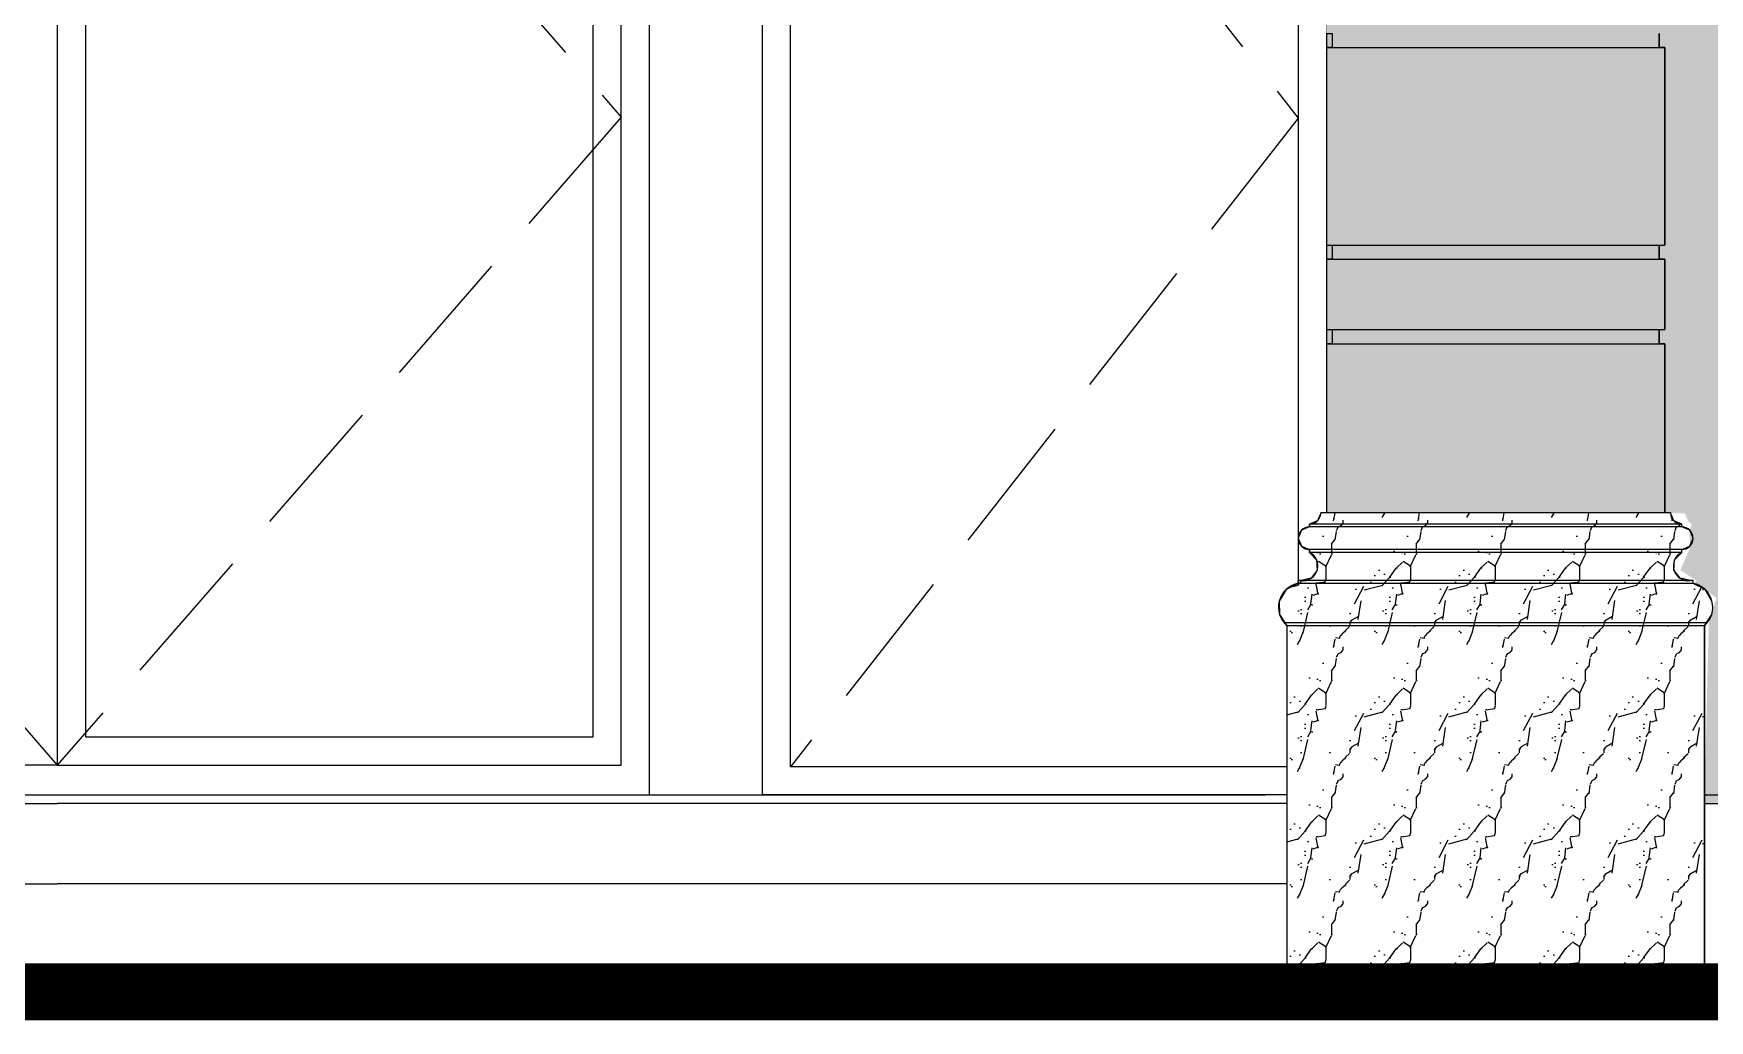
# Model space of a CAD drawing. Extents: x -12446 to 284554, y -295110 to 165007.
# Drawn here: x 18462 to 21433, y -262654 to -260904 of the extents above; entities that cross this region are included whole.
import ezdxf

# ---------------------------------------------------------------- set-up
doc = ezdxf.new("R2010")
doc.units = 0
doc.header["$LTSCALE"] = 1000
doc.linetypes.add('AX-14-E$0$AX-85-M02$0$DASH', pattern=[0.35, 0.25, -0.1])
doc.linetypes.add('AX-14-E$0$DOTE', pattern=[2.4200000000000004, 2, -0.2, 0.02, -0.2])
doc.layers.get('0').update_dxf_attribs({"linetype": 'CONTINUOUS'})
for name, color, linetype in [('A-Anno-Note', 241, 'CONTINUOUS'), ('AX-14-comp-tc$0$AX-T-LMCZ-Z$1$AX-13-E01-E03$0$家具与填充', 251, 'CONTINUOUS'), ('AX-14-E$0$A-Detl-Fine', 152, 'CONTINUOUS'), ('AX-14-E$0$A-Detl-Patt', 8, 'CONTINUOUS'), ('AX-14-E$0$A-Detl-Thin', 131, 'CONTINUOUS'), ('AX-14-E$0$A-elev-MAIN', 4, 'CONTINUOUS'), ('AX-14-E$0$A-elev-XFINE', 8, 'CONTINUOUS'), ('AX-14-E$0$A-Strs', 151, 'CONTINUOUS'), ('AX-14-E$0$PUB_HATCH', 8, 'CONTINUOUS')]:
    doc.layers.add(name, color=color, linetype=linetype)
doc.layers.add('AX-14-E$0$A-Grid', color=222, linetype='AX-14-E$0$DOTE', plot=False)

# ---------------------------------------------------------------- blocks, each defined once
blk = doc.blocks.new('AX-14-E$0$A$C78EB6178')
at = {"layer": 'AX-14-E$0$A-Detl-Fine'}
for points in [[(16499.99424889125, 2650.001030202431), (16499.99424889125, 353.0009717717185), (15499.99424889125, 353.0009717717185), (15499.99424889125, 2650.001030202431), (17499.99424889125, 2650.001030202431)], [(16499.99424889125, 2650.001030202431), (16499.99424889125, 353.0009717717185), (17499.99424889125, 353.0009717717185), (17499.99424889125, 2650.001030202431)]]:
    blk.add_lwpolyline(points, dxfattribs=at)
for points in [[(17799.99556370638, 2650.001085211465), (18699.99556370638, 2650.001085211465), (18699.99556370638, 350.0010852113483), (17799.99556370638, 350.0010852113483)], [(17449.99424889125, 2600.001030202431), (16549.99424889125, 2600.001030202431), (16549.99424889125, 403.0009717717185), (17449.99424889125, 403.0009717717185)]]:
    blk.add_lwpolyline(points, close=True, dxfattribs=at)
at = {"layer": 'AX-14-E$0$A-Detl-Patt', "linetype": 'AX-14-E$0$AX-85-M02$0$DASH'}
for points in [[(17799.99556370638, 2650.001085211465), (18699.99556370638, 1500.001085211348), (17799.99556370638, 350.0010852113483)], [(16449.14679126337, 2600.001030202431), (15499.99424889125, 1501.501000987249), (16499.99424889125, 353.0009717717185)], [(16550.84170651913, 2600.001030202431), (17499.99424889125, 1501.501000987075), (16499.99424889125, 353.0009717717185)]]:
    blk.add_lwpolyline(points, dxfattribs=at)
at = {"layer": 'AX-14-E$0$A-Detl-Thin'}
blk.add_line((34751.28397460829, -0.0004335009143687785), (-1286.962460828014, -0.0004335009143687785), dxfattribs=at)
for points in [[(17549.99424889125, 300.0010302023147), (17549.99424889125, 3600.001030202315), (15449.99424889125, 3600.001030202315), (15449.99424889125, 300.0010302023147)], [(17749.99556370638, 2700.001085211465), (18749.99556370638, 2700.001085211465), (18749.99556370638, 300.0010852113483), (17749.99556370638, 300.0010852113483)]]:
    blk.add_lwpolyline(points, close=True, dxfattribs=at)
blk.add_lwpolyline([(19419.86576245019, 285.0010852113483), (20951.28396964172, 285.0010852113483)], dxfattribs=at)
at = {"layer": 'AX-14-E$0$A-Strs', "color": 2}
blk.add_lwpolyline([(20936.28396964172, 0.001085211348254234), (12057.82304325298, 0.001085211348254234)], dxfattribs=at)
blk = doc.blocks.new('AX-14-E$0$srjrewhretrhre')
at = {"color": 6}
blk.add_wipeout([(74336.15746039373, 138072.78059375333), (74336.15746039373, 137207.78059375318), (75926.14936859017, 137207.7805937532), (75926.14936859017, 137127.78059375333), (75946.14936859017, 137127.78059375333), (75946.14936859017, 137107.78059375333), (75961.14936859017, 137107.78059375333), (75961.14936859017, 137087.78059375333), (75976.14936859017, 137072.78059375333), (75976.14936859017, 137057.78059375333), (75986.14936859017, 137057.78059375333), (75986.14936859017, 136707.78059375333), (75956.36653167602, 136707.7805937533), (75949.00500575651, 136701.91699028332), (75946.39502308726, 136692.78059375338), (75948.91343806239, 136683.69062124976), (75956.14936858995, 136677.7805937535), (75956.14936858995, 136657.78059375333), (75966.89253723672, 136650.21297023832), (75971.14936859043, 136637.78059375333), (75971.14936859015, 136582.78059375333), (75986.14936859017, 136582.78059375333), (75986.14936859017, 136257.7805937532), (75996.14936859017, 136257.7805937532), (75996.14936859017, 136232.7805937532), (75986.14936859017, 136232.7805937532), (75986.14936859017, 136107.7805937532), (75996.14936859017, 136107.7805937532), (75996.14936859017, 136082.7805937532), (75986.14936859017, 136082.7805937532), (75986.14936859017, 135732.7805937532), (75996.14936859017, 135732.7805937532), (75996.14936859017, 135707.7805937532), (75986.14936859017, 135707.7805937532), (75986.14936859017, 135582.7805937532), (75996.14936859017, 135582.7805937532), (75996.14936859017, 135557.7805937532), (75986.14936859017, 135557.7805937532), (75986.14936859017, 135207.7805937532), (75996.14936859017, 135207.7805937532), (75996.14936859017, 135182.7805937532), (75986.14936859017, 135182.78059375318), (75986.14936859063, 135057.7805937532), (75996.1493685897, 135057.78059375286), (75996.14936859017, 135032.7805937532), (75986.14936859065, 135032.7805937532), (75986.14936859017, 134682.7805937532), (75996.14936859017, 134682.7805937532), (75996.14936859017, 134657.7805937532), (75986.14936859063, 134657.7805937532), (75986.14936859063, 134532.7805937532), (75996.14936859017, 134532.7805937532), (75996.14936859017, 134507.7805937532), (75986.14936859063, 134507.7805937532), (75986.14936859017, 134207.78059375333), (75976.14936859017, 134207.78059375336), (75970.40562701794, 134193.5243353252), (75956.14936858986, 134187.7805937538), (75956.14936859017, 134182.78059375333), (75942.00723296644, 134176.92272937705), (75936.14936859017, 134162.78059375333), (75942.00723296644, 134148.6384581296), (75956.14936859017, 134142.78059375333), (75956.1493685916, 134137.78059375333), (75971.09837498196, 134113.9747543896), (75962.06858667741, 134094.08080408134), (75941.14936858682, 134087.78059375376), (75936.14936859017, 134087.78059375333), (75936.14936859878, 134082.780593755), (75917.58014953164, 134074.28062588745), (75902.63854814909, 134051.5501458723), (75903.10084806968, 134027.72280747653), (75916.14936859508, 134007.78059374934), (75916.14936859017, 133407.78059375333), (76656.14936859017, 133407.78059375333), (76656.14936859017, 134007.78059375333), (76669.47614641604, 134045.280593753), (76659.24823763201, 134070.14859854258), (76636.14936859004, 134082.7805937527), (76636.14936859017, 134087.78059375333), (76631.14936859402, 134087.78059375368), (76610.23015050316, 134094.0808040813), (76601.2003621985, 134113.97475438984), (76616.14936858795, 134137.78059375333), (76616.14936858795, 134142.78059375333), (76630.2915042131, 134148.63845812881), (76636.14936859017, 134162.78059375333), (76630.29150421389, 134176.92272937705), (76616.14936859017, 134182.78059375333), (76616.14936859047, 134187.7805937538), (76601.89311016198, 134193.52433532558), (76596.14936859017, 134207.78059375408), (76586.14936859017, 134207.78059375408), (76586.14936859017, 134507.7805937532), (76576.14936859017, 134507.7805937532), (76576.14936859017, 134532.7805937532), (76586.14936859017, 134532.7805937532), (76586.14936859017, 134657.7805937532), (76576.14936859017, 134657.7805937532), (76576.14936859017, 134682.7805937532), (76586.14936859017, 134682.7805937532), (76586.14936859017, 135032.7805937532), (76576.14936859017, 135032.78059375338), (76576.14936859063, 135057.78059375286), (76586.14936859017, 135057.7805937532), (76586.14936859017, 135182.7805937532), (76576.14936859017, 135182.7805937532), (76576.14936859017, 135207.7805937532), (76586.14936859065, 135207.7805937532), (76586.14936859065, 135557.7805937532), (76576.14936859017, 135557.7805937532), (76576.14936859017, 135582.7805937532), (76586.14936859017, 135582.7805937532), (76586.14936859017, 135707.7805937532), (76576.14936859017, 135707.7805937532), (76576.14936859017, 135732.7805937532), (76586.14936859017, 135732.7805937532), (76586.14936859017, 136082.7805937532), (76576.14936859017, 136082.7805937532), (76576.14936859017, 136107.7805937532), (76586.14936859017, 136107.7805937532), (76586.14936859017, 136232.7805937532), (76576.14936859017, 136232.7805937532), (76576.14936859017, 136257.7805937532), (76586.14936859017, 136257.7805937532), (76586.14936859017, 136577.78059375333), (76786.14936859017, 136577.78059375333), (77136.14936859062, 136877.78059375333), (80536.02289517099, 136877.78059375333), (80886.02289517147, 136577.78059375333), (81086.02289517147, 136577.78059375333), (81086.02289517147, 136257.7805937532), (81096.02289517147, 136257.7805937532), (81096.02289517147, 136232.7805937532), (81086.02289517147, 136232.7805937532), (81086.022895171, 136107.7805937532), (81096.02289517147, 136107.7805937532), (81096.02289517147, 136082.7805937532), (81086.02289517147, 136082.7805937532), (81086.022895171, 135732.7805937532), (81096.02289517147, 135732.7805937532), (81096.02289517147, 135707.7805937532), (81086.02289517147, 135707.7805937532), (81086.02289517147, 135582.7805937532), (81096.02289517147, 135582.7805937532), (81096.02289517147, 135557.7805937532), (81086.02289517147, 135557.7805937532), (81086.02289517147, 135207.7805937532), (81096.02289517147, 135207.7805937532), (81096.02289517147, 135182.7805937532), (81086.02289517147, 135182.7805937532), (81086.02289517147, 135057.7805937532), (81096.022895171, 135057.78059375286), (81096.02289517147, 135032.78059375286), (81086.02289517147, 135032.78059375286), (81086.02289517147, 134682.7805937532), (81096.02289517147, 134682.7805937532), (81096.02289517147, 134657.7805937532), (81086.02289517147, 134657.7805937532), (81086.02289517147, 134532.7805937532), (81096.02289517147, 134532.7805937532), (81096.02289517147, 134507.7805937532), (81086.02289517147, 134507.7805937532), (81086.02289517147, 134207.78059375333), (81076.02658887957, 134207.39987152722), (81070.27915359965, 134193.5243353256), (81056.02289517148, 134187.7805937538), (81056.02289517147, 134182.78059375333), (81041.88075954774, 134176.92272937705), (81036.02289517147, 134162.78059375333), (81041.88075954774, 134148.6384581296), (81056.02289517147, 134142.78059375333), (81056.02289516592, 134137.78059375705), (81068.72853558275, 134124.6307188785), (81069.85726960398, 134106.3802814253), (81058.8688196685, 134091.76499915853), (81041.02289516761, 134087.78059375368), (81036.02289517147, 134087.78059375333), (81036.02289517799, 134082.78059375333), (81014.77722531601, 134071.98349746515), (81002.51207473082, 134051.5501458736), (81002.97437464996, 134027.7228074799), (81016.02289517237, 134007.78059375333), (81016.02289517237, 133407.78059375333), (81756.02289517147, 133407.78059375333), (81756.02289517147, 134007.7805937536), (81769.0714156929, 134027.72280747961), (81769.53371561252, 134051.5501458723), (81757.26856503001, 134071.983497463), (81736.02289517145, 134082.78059375333), (81736.02289517145, 134087.78059375333), (81731.02289517148, 134087.78059375333), (81713.17697067278, 134091.76499915947), (81702.18852073886, 134106.38028142505), (81703.3172547585, 134124.63071887472), (81716.02289517004, 134137.78059375333), (81716.02289517147, 134142.78059375333), (81730.1650307952, 134148.6384581296), (81736.02289517145, 134162.78059375333), (81730.1650307952, 134176.92272937705), (81716.02289517147, 134182.78059375333), (81716.02289514645, 134187.7805937533), (81701.76663673471, 134193.52433533416), (81696.02289517142, 134207.78059375295), (81686.02289517147, 134207.78059375292), (81686.022895171, 134507.7805937532), (81676.02289517145, 134507.7805937532), (81676.02289517145, 134532.7805937532), (81686.022895171, 134532.7805937532), (81686.02289517147, 134657.7805937532), (81676.02289517145, 134657.7805937532), (81676.02289517145, 134682.7805937532), (81686.02289517147, 134682.7805937532), (81686.022895171, 135032.7805937532), (81676.02289517145, 135032.78059375338), (81676.02289517145, 135057.7805937532), (81686.02289517099, 135057.78059375318), (81686.02289517147, 135182.7805937532), (81676.02289517145, 135182.7805937532), (81676.02289517145, 135207.7805937532), (81686.02289517147, 135207.7805937532), (81686.02289517147, 135557.7805937532), (81676.02289517145, 135557.7805937532), (81676.02289517145, 135582.7805937532), (81686.02289517147, 135582.7805937532), (81686.02289517147, 135707.7805937532), (81676.02289517145, 135707.7805937532), (81676.02289517145, 135732.7805937532), (81686.02289517147, 135732.7805937532), (81686.02289517147, 136082.7805937532), (81676.02289517145, 136082.7805937532), (81676.02289517145, 136107.7805937532), (81686.02289517147, 136107.7805937532), (81686.02289517147, 136232.7805937532), (81676.02289517145, 136232.7805937532), (81676.02289517145, 136257.7805937532), (81686.02289517147, 136257.7805937532), (81686.02289517147, 136582.78059375333), (81701.02289517145, 136582.78059375333), (81701.022895171, 136637.78059375333), (81705.27972652469, 136650.21297023803), (81716.022895171, 136657.78059375333), (81716.02289517147, 136677.78059375333), (81723.32511827593, 136683.78975377866), (81726.02255544928, 136692.85376498636), (81723.19418325079, 136701.87777613345), (81715.80573208556, 136707.7805937534), (81686.02289517147, 136707.78059375333), (81686.02289517147, 137057.78059375333), (81696.02289517147, 137057.78059375333), (81696.02289517147, 137072.78059375333), (81711.02289517147, 137087.78059375333), (81711.02289517147, 137107.78059375333), (81726.02289517147, 137107.78059375333), (81726.02289517147, 137127.78059375333), (81746.02289517147, 137127.78059375333), (81746.02289517147, 137207.7805937532), (83386.15394085794, 137207.78059375315), (83386.15394085794, 138072.78059375333)], dxfattribs=at).dxf.layer = 'AX-14-E$0$A-Detl-Thin'
at = {"layer": 'AX-14-E$0$PUB_HATCH', "linetype": 'ByBlock'}
h = blk.add_hatch(dxfattribs=at)
h.set_pattern_fill('大理石', color=256, scale=50, style=0)
h.set_pattern_definition([(41.98721249999999, (-2125121.920979404, -446923.1119974228), (299.99999558906, 225.0000049208378), [4.804866, -1004.216925]), (68.19859050000001, (-2125193.349549904, -446930.6119974228), (149.999999908466, 450.0000002037184), [17.3094585, -1194.35262]), (60.9453959, (-2125196.920979404, -446939.1834249226), (149.9999899364355, 225.0000063865008), [7.354021500000001, -1536.99045]), (90, (-2125193.349549904, -446932.7548539226), (150, -9.18454765366783e-15), [2.1428565, -222.85713]), (71.5650511, (-2125123.349550904, -446927.3977104228), (3.026845774023457e-07, 225.0000004623613), [4.5175395, -469.824105]), (171.469234, (-2125123.349550904, -446927.3977104228), (-149.9999995093144, 1.392004558842252e-06), [7.222766999999999, -1509.5583]), (79.2157021, (-2125133.349549904, -446941.3262739228), (150.0000007450625, 900.0000004161301), [15.269685, -1588.04715]), (62.13299610000001, (-2125246.206693904, -446872.7548539226), (599.9999927091245, 1125.000004399936), [35.1472845, -7345.78245]), (0, (-2125244.046566404, -446839.7657979226), (0, 225), [0, -150]), (64.9831065, (-2125146.920978404, -446798.8262829226), (300.0000007609918, 674.999999544509), [23.647065, -2459.2947]), (81.43911040000002, (-2125089.063836404, -446887.7548539226), (299.9999994834878, 2024.999987230613), [33.588522, -7020.000899999999]), (82.8749836, (-2125171.920978904, -446867.3977104228), (149.9999909881534, 1125.000001126931), [17.27626649999985, -3610.73969999998]), (76.75948000000002, (-2125186.920978904, -446914.5405684228), (150.0000014580604, 674.9999994809675), [37.4233905, -3892.0326]), (0, (-2125210.304469904, -446914.4307399227), (0, 225), [0, -150]), (0, (-2125207.894290904, -446916.8392944227), (0, 225), [0, -150]), (0, (-2125191.023264404, -446904.7965534227), (0, 225), [0, -150]), (0, (-2125195.843532404, -446878.3025454227), (0, 225), [0, -150]), (59.0362434, (-2125178.349549904, -446878.1119974228), (149.9999880514521, 225.0000064522712), [12.49489649999994, -2611.433399999984]), (0, (-2125171.935513904, -446867.8131849228), (0, 225), [0, -150]), (0, (-2125191.023264404, -446875.8939909227), (0, 225), [0, -150]), (0, (-2125183.792818904, -446861.4427269227), (0, 225), [0, -150]), (0, (-2125191.023264404, -446883.1196229227), (0, 225), [0, -150]), (50.1944289, (-2125104.063836404, -446898.4691394228), (150.0000001089894, 225.0000000976727), [5.5787505, -1165.9587]), (90, (-2125104.063836404, -446904.8977104228), (150, -9.18454765366783e-15), [6.428571, -218.57142]), (43.6677801, (-2125111.920978904, -446912.3977104228), (450.0000003402449, 449.9999991224339), [10.862076, -2270.1738]), (90, (-2125111.920978904, -446914.5405684228), (150, -9.18454765366783e-15), [2.1428565, -222.85713]), (39.805571, (-2125118.349549904, -446919.8977104228), (299.9999928373416, 225.0000088534782), [8.368124999999939, -1748.938049999992]), (0, (-2125140.410096404, -446904.7965534227), (0, 225), [0, -150]), (0, (-2125103.735148904, -446898.0002199227), (0, 225), [0, -150]), (0, (-2125103.735148904, -446898.0002199227), (0, 225), [0, -150]), (29.35775349999999, (-2125100.492406904, -446894.1834249226), (449.9999990889967, 225.0000013305716), [13.1125425, -1363.704435]), (0, (-2125104.257820904, -446883.1196229227), (0, 225), [0, -150]), (146.309932, (-2125146.920978404, -446798.8262829226), (-300.0000018441471, 224.9999961086259), [15.4523625, -1607.0457]), (8.13010235, (-2125163.349549904, -446828.8262829226), (1499.999989438255, 224.9999986651114), [15.1522875, -3166.8282]), (47.8624052, (-2125196.920979404, -446833.1119974228), (600.0000002649814, 674.9999993740287), [20.228289, -4227.71235]), (14.6208739, (-2125229.778122404, -446841.6834249226), (899.9999975205735, 225.000009386103), [33.9567555, -3531.5025]), (0, (-2125217.534915404, -446827.7230554228), (0, 225), [0, -150]), (18.4349488, (-2125169.778122404, -446850.2548539226), (600.0000000580668, 224.9999992736392), [6.77631, -1416.248625]), (16.6992442, (-2125163.349549904, -446848.1119974228), (149.9999969984997, 1.241063792289943e-05), [3.7286805, -779.2942949999999]), (101.093723, (-2125159.778121904, -446847.0405684228), (-300.000002621927, 1574.999985260505), [18.56112299999999, -3879.274799999999]), (0, (-2125178.972505904, -446837.3572419228), (0, 225), [0, -150]), (0, (-2125163.428470904, -446828.4043704227), (0, 225), [0, -150]), (0, (-2125183.792818904, -446854.2170619227), (0, 225), [0, -150]), (0, (-2125203.074022904, -446806.0461264227), (0, 225), [0, -150]), (0, (-2125210.304469904, -446815.6803129227), (0, 225), [0, -150]), (44.14490260000001, (-2125171.920978904, -446802.0405684228), (450.0000007707964, 449.9999999840209), [16.9219395, -3536.685300000001]), (54.58294469999999, (-2125183.349550904, -446818.1119974228), (150.0000004208009, 224.9999991134638), [19.720626, -4121.6106]), (0, (-2125171.719204904, -446801.8916589227), (0, 225), [0, -150]), (0, (-2125193.433398404, -446813.2717584227), (0, 225), [0, -150]), (0, (-2125171.719204904, -446801.8916589227), (0, 225), [0, -150]), (0, (-2125183.326243904, -446818.4621199227), (0, 225), [0, -150]), (75.0685828, (-2125148.349549904, -446826.6834249226), (150.0000000038274, 675.000000202004), [5.544348, -1158.76875]), (90, (-2125146.920978404, -446821.3262829226), (150, -9.18454765366783e-15), [22.5, -202.5]), (50.1944289, (-2125120.492407904, -446727.0405684228), (150.0000001089894, 225.0000000976727), [5.5787505, -1165.9587]), (0, (-2125162.101435904, -446774.7350094228), (0, 225), [0, -150]), (0, (-2125157.281167904, -446777.1435639227), (0, 225), [0, -150]), (0, (-2125176.562326904, -446772.3264864227), (0, 225), [0, -150]), (0, (-2125152.460854904, -446745.8324469228), (0, 225), [0, -150]), (53.1301023, (-2125136.920979404, -446759.1834249226), (150.0000002126701, 224.99999985822), [10.7142855, -2239.28565]), (90, (-2125136.920979404, -446777.3977104228), (150, -9.18454765366783e-15), [18.2142855, -206.78571]), (0, (-2125136.898090904, -446777.0360019228), (0, 225), [0, -150]), (23.1985905, (-2125125.492407404, -446729.1834249226), (450.0000002979893, 225.0000001134837), [5.439838499999961, -1136.92612499999]), (66.037511, (-2125126.920978904, -446732.3977104228), (150.0000000200056, 449.9999996990788), [3.517449, -735.1468799999999]), (66.037511, (-2125128.349550404, -446735.6119974228), (150.0000000200056, 449.9999996990788), [3.517449, -735.1468799999999]), (81.86989759999999, (-2125130.492406904, -446750.6119974228), (150.0000006484409, 1125.000000113515), [15.15228749999992, -3166.82819999998]), (90, (-2125116.920978404, -446722.7548539226), (150, -9.18454765366783e-15), [5.3571435, -219.642855]), (0, (-2125133.397590404, -446715.2548539226), (0, 225), [0, -150])])
edge = h.paths.add_edge_path()
edge.add_line((81756.02289517147, 133407.7805937534), (81756.02289517147, 134007.7805937534))
edge.add_arc((81727.87186287685, 134040.4403184753), 43.11772533615106, 310.7596771666782, 374.9314171776293)
edge.add_arc((81727.87186287639, 134040.4403184737), 43.1177253370297, 374.9314171795626, 439.1031571888603)
edge.add_line((81736.02289517147, 134082.7805937534), (81736.02289517147, 134087.7805937534))
edge.add_line((81736.02289517147, 134087.7805937534), (81731.76316289806, 134087.6629031491))
edge.add_arc((81727.00084110319, 134113.6978068739), 26.46688347420626, 114.50549136690881, 280.36598062296304, ccw=False)
edge.add_line((81716.02289516914, 134137.7805937534), (81716.02289516914, 134142.7805937534))
edge.add_arc((81736.0228951696, 134142.7805937533), 20.00000000046566, 449.99999999466394, 539.9999999996664, ccw=False)
edge.add_arc((81716.02289517147, 134162.7805937534), 20, 360.0000000003335, 450)
edge.add_line((81716.02289517147, 134182.7805937534), (81716.02289517147, 134187.7805937539))
edge.add_arc((81715.64217294489, 134207.399871527), 19.62297148128896, 178.8882853161596, 271.11171468453324, ccw=False)
edge.add_line((81696.02289517147, 134207.7805937534), (81686.02289517147, 134207.7805937534))
edge.add_line((81686.02289517147, 134207.7805937534), (81076.02289517147, 134207.7805937535))
edge.add_arc((81056.40361739804, 134207.3998715273), 19.62297148151497, 270, 361.1117146835005, ccw=False)
edge.add_arc((81067.24071835789, 134158.1340192494), 31.56173536293405, 470.0818389254472, 531.5340418573971)
edge.add_arc((81056.02289517147, 134162.7805937534), 20, 539.9999999996664, 630.000000004002)
edge.add_line((81056.02289517286, 134142.7805937534), (81056.02289517426, 134137.780593753))
edge.add_arc((81044.54235971782, 134113.97475439), 26.42954184515125, 343.30075577190456, 424.2539800720747, ccw=False)
edge.add_arc((81044.91867255435, 134113.0612507176), 25.81799708510722, 259.6554944255051, 345.0028030776792, ccw=False)
edge.add_line((81040.28262744487, 134087.6629031491), (81036.02289517147, 134087.6629031491))
edge.add_line((81036.02289517147, 134087.6629031491), (81036.0228951533, 134082.7805937486))
edge.add_arc((81044.17392746189, 134040.4403184762), 43.11772533235346, 460.8968428306032, 525.068582829037)
edge.add_arc((81044.17392746515, 134040.4403184757), 43.11772533522994, 525.0685828294058, 589.2403228224455)
edge.add_line((81016.02289516495, 134007.7805937598), (81016.02289517147, 133407.7805937534))
edge.add_line((81016.02289517147, 133407.7805937534), (81756.02289517147, 133407.7805937534))
at = {"layer": 'AX-14-E$0$A-Detl-Thin', "color": 6}
for points in [[(81086.02289517147, 135057.7805937533), (81096.022895171, 135057.7805937529), (81096.02289517147, 135032.7805937529), (81086.02289517147, 135032.7805937529), (81086.02289517147, 134682.7805937533), (81096.02289517147, 134682.7805937533), (81096.02289517147, 134657.7805937533), (81086.02289517147, 134657.7805937533), (81086.02289517147, 134532.7805937533), (81096.02289517147, 134532.7805937533), (81096.02289517147, 134507.7805937533), (81086.02289517147, 134507.7805937533), (81086.02289517147, 134207.7805937534), (81076.02658887957, 134207.3998715273), (81070.27915359965, 134193.5243353257), (81056.02289517148, 134187.7805937539), (81056.02289517147, 134182.7805937534), (81041.88075954774, 134176.9227293771), (81036.02289517147, 134162.7805937534), (81041.88075954774, 134148.6384581297), (81056.02289517147, 134142.7805937534), (81056.02289516592, 134137.7805937571), (81068.72853558275, 134124.6307188786), (81069.85726960398, 134106.3802814254), (81058.8688196685, 134091.7649991586), (81041.02289516761, 134087.7805937537), (81036.02289517147, 134087.7805937534), (81036.02289517799, 134082.7805937534), (81014.77722531601, 134071.9834974652), (81002.51207473082, 134051.5501458737), (81002.97437464996, 134027.72280748), (81016.02289517237, 134007.7805937534), (81016.02289517237, 133407.7805937534), (81756.02289517147, 133407.7805937534), (81756.02289517147, 134007.7805937536), (81769.0714156929, 134027.7228074797)], [(81769.53371561253, 134051.5501458723), (81757.26856503001, 134071.9834974631), (81736.02289517147, 134082.7805937534), (81736.02289517147, 134087.7805937534), (81731.02289517148, 134087.7805937534), (81713.17697067278, 134091.7649991595), (81702.18852073886, 134106.3802814251), (81703.31725475851, 134124.6307188748), (81716.02289517004, 134137.7805937534), (81716.02289517147, 134142.7805937534), (81730.1650307952, 134148.6384581297), (81736.02289517147, 134162.7805937534), (81730.1650307952, 134176.9227293771), (81716.02289517147, 134182.7805937534), (81716.02289514645, 134187.7805937534), (81701.76663673473, 134193.5243353342), (81696.02289517144, 134207.780593753), (81686.02289517147, 134207.780593753), (81686.022895171, 134507.7805937533), (81676.02289517147, 134507.7805937533), (81676.02289517147, 134532.7805937533), (81686.022895171, 134532.7805937533), (81686.02289517147, 134657.7805937533), (81676.02289517147, 134657.7805937533), (81676.02289517147, 134682.7805937533), (81686.02289517147, 134682.7805937533), (81686.022895171, 135032.7805937533), (81676.02289517147, 135032.7805937534), (81676.02289517147, 135057.7805937533)]]:
    blk.add_lwpolyline(points, dxfattribs=at)
at = {"layer": 'AX-14-E$0$A-elev-MAIN'}
for p, q in [((81086.02289517147, 135032.7805937533), (81086.02289517147, 134682.7805937533)), ((81086.02289517147, 135032.7805937533), (81686.02289517147, 135032.7805937533)), ((81096.022895171, 135057.7805937529), (81096.02289517147, 135032.7805937529)), ((81676.02289517193, 135057.7805937529), (81676.02289517147, 135032.7805937529)), ((81686.022895171, 135032.7805937533), (81686.022895171, 134682.7805937533)), ((81086.02289517147, 134682.7805937533), (81686.02289517147, 134682.7805937533)), ((81096.02289517147, 134682.7805937533), (81096.02289517147, 134657.7805937533)), ((81676.02289517147, 134682.7805937533), (81676.02289517147, 134657.7805937533)), ((81086.02289517147, 134657.7805937533), (81086.02289517147, 134532.7805937533)), ((81086.02289517147, 134657.7805937533), (81686.02289517147, 134657.7805937533)), ((81686.022895171, 134657.7805937533), (81686.022895171, 134532.7805937533)), ((81086.02289517147, 134532.7805937533), (81686.02289517147, 134532.7805937533)), ((81096.02289517147, 134532.7805937533), (81096.02289517147, 134507.7805937533)), ((81676.02289517147, 134532.7805937533), (81676.02289517147, 134507.7805937533)), ((81086.02289517147, 134507.7805937533), (81086.02289517147, 134207.7805937534)), ((81086.02289517147, 134507.7805937533), (81686.02289517147, 134507.7805937533)), ((81686.022895171, 134507.7805937533), (81686.02289517147, 134207.7805937534)), ((81696.02289517147, 134207.7805937534), (81076.02289517147, 134207.7805937534)), ((81056.02289517147, 134182.7805937534), (81056.02289517147, 134187.7805937534)), ((81716.02289517147, 134182.7805937534), (81716.02289517147, 134187.7805937534)), ((81056.02289517147, 134137.7805937534), (81056.02289517147, 134142.7805937534)), ((81716.02289517147, 134137.7805937534), (81716.02289517147, 134142.7805937534)), ((81036.02289517147, 134082.7805937534), (81036.02289517147, 134087.7805937534)), ((81736.02289517147, 134082.7805937534), (81736.02289517147, 134087.7805937534)), ((81756.02289517147, 134007.7805937534), (81016.02289517147, 134007.7805937534)), ((81016.02289517147, 134007.7805937534), (81016.02289517147, 133407.7805937534)), ((81756.02289517147, 134007.7805937534), (81756.02289517147, 133407.7805937534)), ((81756.02289517147, 133407.7805937534), (81016.02289517147, 133407.7805937534))]:
    blk.add_line(p, q, dxfattribs=at)
for centre, radius, start, end in [((81056.40361739804, 134207.3998715273), 19.62297148152175, 268.8882853146262, 1.111714685406214), ((81715.64217294489, 134207.3998715273), 19.62297148152175, 178.8882853179282, 271.1117146853738), ((81056.02289517147, 134162.7805937534), 20, 90, 270), ((81716.02289517147, 134162.7805937534), 20, 270, 90), ((81044.54235971782, 134113.9747543899), 26.42954184531497, 262.3475314453959, 64.25398009378311), ((81727.50343062465, 134113.9747543897), 26.42954184498113, 115.7460199065924, 277.6524685546041), ((81044.17392746375, 134040.4403184751), 43.11772533386106, 100.8968428267324, 229.2403228108716), ((81727.87186287779, 134040.4403184752), 43.11772533525234, 310.7596771577494, 79.10315720195595)]:
    blk.add_arc(centre, radius, start, end, dxfattribs=at)
at = {"layer": 'AX-14-E$0$A-elev-XFINE', "color": 253, "linetype": 'Continuous'}
for p, q in [((81716.02289517147, 134187.7805937534), (81056.02289517147, 134187.7805937534)), ((81716.02289517147, 134182.7805937534), (81056.02289517147, 134182.7805937534)), ((81716.02289517147, 134142.7805937534), (81056.02289517147, 134142.7805937534)), ((81716.02289517147, 134137.7805937534), (81056.02289517147, 134137.7805937534)), ((81736.02289517147, 134087.7805937534), (81036.02289517147, 134087.7805937534)), ((81736.02289517147, 134082.7805937534), (81036.02289517147, 134082.7805937534)), ((81760.66952378645, 134012.7805937534), (81011.37626655649, 134012.7805937534))]:
    blk.add_line(p, q, dxfattribs=at)
at = {"layer": 'AX-14-E$0$A-Strs'}
for p, q in [((76656.14936859017, 133692.7805937534), (78836.08613188083, 133692.7805937534)), ((81016.02289517147, 133692.7805937534), (78836.08613188083, 133692.7805937534)), ((76656.14936859017, 133550.2805937534), (78836.08613188083, 133550.2805937534)), ((81016.02289517147, 133550.2805937534), (78836.08613188083, 133550.2805937534)), ((76656.14936859017, 133407.7805937534), (78836.08613188083, 133407.7805937534)), ((81016.02289517147, 133407.7805937534), (78836.08613188083, 133407.7805937534))]:
    blk.add_line(p, q, dxfattribs=at)
blk = doc.blocks.new('AX-14-comp-tc')
at = {"layer": 'AX-14-comp-tc$0$AX-T-LMCZ-Z$1$AX-13-E01-E03$0$家具与填充'}
h = blk.add_hatch(dxfattribs=at)
h.set_pattern_fill('AR-SAND', color=256, scale=24)
h.set_pattern_definition([(37.50000000000001, (-86572.63727747524, -326606.2126952698), (-1.92003755518086, 58.72958847952108), [0, -46.3296, 0, -51.816, 0, -49.53]), (7.499999999999999, (-86572.63727747524, -326606.2126952698), (53.94279397656031, 86.0190120682025), [0, -24.9936, 0, -41.7576, 0, -16.002]), (327.5, (-86610.12767747525, -326606.2126952698), (94.91908442897494, 0.172462161425484), [0, -15.24, 0, -54.864, 0, -71.628]), (317.5, (-86610.12767747525, -326606.2126952698), (91.62677429667568, 26.75151879086595), [0, -7.62, 0, -35.9664, 0, -41.148])])
h.paths.add_polyline_path([(8478.702790445503, -253742.0665604888), (8477.44201020393, -253912.0664102146), (8514.69657850251, -253988.2368576273), (8527.442184651125, -254071.7538557), (8527.44201020393, -254442.0664102142), (8577.44200928029, -254442.0664102142), (8577.44200928029, -254592.0664102142), (8652.391094617633, -254592.0664102153), (8652.391068423487, -255491.8819860087), (1002.391094686551, -255491.8819860087), (1002.391094686551, -255591.8819860086), (1022.391094686551, -255591.8819860086), (1022.391094686551, -255691.8819740865), (1072.391109687829, -255691.8819740865), (1222.391094686551, -256321.8819860086), (1272.391094686551, -256321.8819860086), (1272.391094686551, -256591.8819859418), (1252.391080968169, -256591.8819859414), (1252.391080968169, -256691.88198594), (6902.391072859842, -256691.88198594), (6902.391072859842, -256646.8812060526), (8252.541649787774, -256646.8812060526), (8252.387571967527, -268242.0665604891), (8851.970065954694, -268241.8804672961), (8851.970065954694, -266536.8804672965), (10050.68638493499, -266536.8804672965), (10050.68638493499, -268686.8804672965), (10151.10741875076, -268686.8804672965), (10151.10741875076, -266536.8804672965), (11352.39109977041, -266536.8804672965), (11352.39109977041, -268241.8804672961), (13852.39109482043, -268241.8804672961), (13852.39682763381, -256691.8822025585), (22902.39105995675, -256691.8822025519), (22926.11310842487, -266276.8819860087), (22900.94450187806, -266276.8819860084), (22901.26328666282, -268241.8804672958), (25152.38705283971, -268241.8804672961), (25152.38699696408, -256691.8825560538), (28052.39103885586, -256691.8825560538), (28052.75779278678, -256646.8819760467), (29952.39109509517, -256646.8819959717), (29952.39109509517, -256689.2827172552), (35452.39112271331, -256689.2800792456), (35452.39107599747, -256591.8819800339), (35402.39108326597, -256591.8819800338), (35402.39107245006, -256321.8819698274), (35452.39108006409, -256321.8819711794), (35602.39105912283, -255691.8819711794), (35652.39108166503, -255691.8819711795), (35652.39212232488, -255591.8814656923), (35702.39106792616, -255591.8819860087), (35702.39106792616, -255491.8819860087), (30302.39107866501, -255491.8819860087), (28046.93755201725, -255491.8819860087), (28046.9219124034, -254592.0664104595), (28121.92867581741, -254592.0664104595), (28121.92867581741, -254442.0664102142), (28171.92867489377, -254442.0664102142), (28171.92850044681, -254071.7538557), (28184.67410659519, -253988.2368576273), (28221.92867489377, -253912.0664102146), (28221.92867489377, -253742.0664102147), (27271.92867486304, -253742.0664102147), (18810.9233292405, -253741.8819860087), (18759.22901397021, -254121.8818337927), (17940.13815930797, -254121.8818337927), (17888.66652220706, -253743.518871419)])
h.paths.add_polyline_path([(1852.394621507585, -255691.8819740865), (3101.094290623063, -255691.8819740865), (3302.387411180738, -256591.8807588942), (1852.394621507585, -256591.8807588942)], flags=16)
h.paths.add_polyline_path([(4102.39109475803, -255691.8819312666), (5602.391099751781, -255691.8819312666), (5602.391099751781, -256591.8819859417), (4102.39109475803, -256591.8819859417)], flags=16)
h.paths.add_polyline_path([(9602.391094818566, -254911.8810260835), (10602.39058339488, -254911.8810260835), (10602.39058339488, -255491.8819860087), (9602.391094818566, -255491.8819860087)], flags=16)
h.paths.add_polyline_path([(9602.38542753979, -257761.8801072679), (10602.38515902622, -257761.8801072679), (10602.39114985833, -256691.8822025552), (9602.39141837167, -256691.8822025552)], flags=16)
h.paths.add_polyline_path([(9602.38542753979, -257761.8801072679), (10602.38503757105, -257761.8801072679), (10602.38503757105, -259361.8810671931), (9602.38542753979, -259361.8810671931)], flags=16)
h.paths.add_polyline_path([(10602.38503757105, -260711.8801072679), (9602.391094818799, -260711.8801072679), (9602.391094818799, -262311.8810671931), (10602.38503757105, -262311.8810671931)], flags=16)
h.paths.add_polyline_path([(9602.391094818799, -262311.8810671931), (10602.3910948188, -262311.8810671931), (10602.39373987479, -263586.8810671966), (9602.393739874795, -263586.8810671966)], flags=16)
h.paths.add_polyline_path([(9602.396640642633, -263586.8810671966), (10602.39083910672, -263586.8810671966), (10602.39083910672, -265186.8820271218), (9602.396640642633, -265186.8820271218)], flags=16)
h.paths.add_polyline_path([(8652.391094617633, -266136.8820651444), (11552.39109471915, -266136.8820651444), (11552.39109471915, -266236.8820651444), (8652.391094617633, -266236.8820651444)], flags=16)
h.paths.add_polyline_path([(26102.39160615517, -254911.8810260835), (27102.39109473149, -254911.8810260835), (27102.39109473149, -255491.8819860087), (26102.39160615517, -255491.8819860087)], flags=16)
h.paths.add_polyline_path([(24302.22488917547, -266726.8819860087), (25002.55026139603, -266726.8819860087), (25000.9446581592, -268076.8804672961), (24301.2631303862, -268076.8804672961)], flags=16)
h.paths.add_polyline_path([(31998.27289866665, -255691.8819067876), (30498.2728936729, -255691.8819067876), (30498.2728936729, -256591.8819614627), (31998.27289866665, -256591.8819614627)], flags=16)
h.paths.add_polyline_path([(34152.39109967728, -256591.8819859417), (32805.23363442658, -256591.8819859417), (33002.39105843063, -255691.8819740865), (34152.39109967728, -255691.8819740865)], flags=16)
h.paths.add_polyline_path([(9602.393739874795, -265186.8820271218), (10602.39373987479, -265186.8820271218), (10602.39093289184, -266136.8820171083), (9602.391256444942, -266136.8820171083)], flags=16)
edge = h.paths.add_edge_path(flags=17)
edge.add_line((9602.39125054804, -253742.0665604888), (9602.391094818566, -254911.6941790598))
edge.add_line((9602.391094818566, -254911.6941790598), (10602.39109481857, -254911.6941790598))
edge.add_line((10602.39109481857, -254911.6941790598), (10602.39669568217, -253742.0665604888))
edge.add_line((10602.39669568217, -253742.0665604888), (9602.396695682168, -253742.0665604888))
edge.add_line((9602.391094818799, -259361.8810671931), (10602.39114985833, -259361.8810671931))
edge.add_line((10602.39114985833, -259361.8810671931), (10602.38532080277, -260711.8801072679))
edge.add_line((10602.38532080277, -260711.8801072679), (9602.385265763238, -260711.8801072679))
edge.add_line((9602.385265763238, -260711.8801072679), (9602.391094818799, -259391.8810671931))
edge.add_line((13852.39109482043, -253742.0665604888), (13852.39109482043, -255491.8819860087))
edge.add_line((13852.39109482043, -255491.8819860087), (22452.39109468003, -255491.8819860087))
edge.add_line((22452.39109468003, -255491.8819860087), (22452.39109468003, -253741.8819860087))
edge.add_line((22452.39109468003, -253741.8819860087), (18810.9233292405, -253741.8819860087))
edge.add_line((18810.9233292405, -253741.8819860087), (18759.22901397021, -254121.8818337927))
edge.add_line((18759.22901397021, -254121.8818337927), (17940.13815930797, -254121.8818337927))
edge.add_line((17940.13815930797, -254121.8818337927), (17888.66652220706, -253743.518871419))
edge.add_line((17888.66652220706, -253743.518871419), (13852.39109482037, -253741.8819860087))
edge.add_line((26102.38525540623, -253742.0665604888), (26102.39145909375, -254911.8810260835))
edge.add_line((26102.39145909375, -254911.8810260835), (27102.39175321659, -254911.8810260835))
edge.add_line((27102.39175321659, -254911.8810260835), (27102.38554952908, -253742.0665604888))
edge.add_line((27102.38554952908, -253742.0665604888), (26102.38554952908, -253742.0665604888))
h = blk.add_hatch(dxfattribs=at)
h.set_pattern_fill('大理石', color=256, scale=50)
h.set_pattern_definition([(41.98721249999999, (-60360.05004709282, -415259.4520499445), (299.99999558906, 225.0000049208378), [4.804866, -1004.216925]), (68.19859050000001, (-60431.47861759282, -415266.9520499445), (149.999999908466, 450.0000002037184), [17.3094585, -1194.35262]), (60.9453959, (-60435.05004709282, -415275.5234774445), (149.9999899364355, 225.0000063865008), [7.354021500000001, -1536.99045]), (90, (-60431.47861759282, -415269.0949064445), (150, -9.184850993605149e-15), [2.1428565, -222.85713]), (71.5650511, (-60361.47861859282, -415263.7377629445), (3.026845774023457e-07, 225.0000004623613), [4.5175395, -469.824105]), (171.469234, (-60361.47861859282, -415263.7377629445), (-149.9999995093144, 1.392004558842252e-06), [7.222766999999999, -1509.5583]), (79.2157021, (-60371.47861759282, -415277.6663264445), (150.0000007450625, 900.0000004161301), [15.269685, -1588.04715]), (62.13299610000001, (-60484.33576159283, -415209.0949064445), (599.9999927091245, 1125.000004399936), [35.1472845, -7345.78245]), (0, (-60482.17563409275, -415176.1058504445), (0, 225), [0, -150]), (64.9831065, (-60385.05004609282, -415135.1663354445), (300.0000007609918, 674.999999544509), [23.647065, -2459.2947]), (81.43911040000002, (-60327.19290409282, -415224.0949064445), (299.9999994834878, 2024.999987230613), [33.588522, -7020.000899999999]), (82.8749836, (-60410.05004659282, -415203.7377629445), (149.9999909881534, 1125.000001126931), [17.27626649999979, -3610.739699999972]), (76.75948000000002, (-60425.05004659282, -415250.8806209445), (150.0000014580604, 674.9999994809675), [37.4233905, -3892.0326]), (0, (-60448.43353759275, -415250.7707924445), (0, 225), [0, -150]), (0, (-60446.02335859275, -415253.1793469445), (0, 225), [0, -150]), (0, (-60429.15233209274, -415241.1366059445), (0, 225), [0, -150]), (0, (-60433.97260009275, -415214.6425979445), (0, 225), [0, -150]), (59.0362434, (-60416.47861759282, -415214.4520499445), (149.9999880514521, 225.0000064522712), [12.49489649999989, -2611.433399999972]), (0, (-60410.06458159279, -415204.1532374445), (0, 225), [0, -150]), (0, (-60429.15233209274, -415212.2340434445), (0, 225), [0, -150]), (0, (-60421.92188659274, -415197.7827794445), (0, 225), [0, -150]), (0, (-60429.15233209274, -415219.4596754445), (0, 225), [0, -150]), (50.1944289, (-60342.19290409282, -415234.8091919445), (150.0000001089894, 225.0000000976727), [5.5787505, -1165.9587]), (90, (-60342.19290409282, -415241.2377629445), (150, -9.184850993605149e-15), [6.428571, -218.57142]), (43.6677801, (-60350.05004659282, -415248.7377629445), (450.0000003402449, 449.9999991224339), [10.862076, -2270.1738]), (90, (-60350.05004659282, -415250.8806209445), (150, -9.184850993605149e-15), [2.1428565, -222.85713]), (39.805571, (-60356.47861759282, -415256.2377629445), (299.9999928373416, 225.0000088534782), [8.36812499999989, -1748.938049999986]), (0, (-60378.53916409284, -415241.1366059445), (0, 225), [0, -150]), (0, (-60341.86421659273, -415234.3402724445), (0, 225), [0, -150]), (0, (-60341.86421659273, -415234.3402724445), (0, 225), [0, -150]), (29.35775349999999, (-60338.62147459282, -415230.5234774445), (449.9999990889967, 225.0000013305716), [13.1125425, -1363.704435]), (0, (-60342.38688859284, -415219.4596754445), (0, 225), [0, -150]), (146.309932, (-60385.05004609282, -415135.1663354445), (-300.0000018441471, 224.9999961086259), [15.4523625, -1607.0457]), (8.13010235, (-60401.47861759282, -415165.1663354445), (1499.999989438255, 224.9999986651114), [15.1522875, -3166.8282]), (47.8624052, (-60435.05004709282, -415169.4520499445), (600.0000002649813, 674.9999993740287), [20.22828899999978, -4227.712349999944]), (14.6208739, (-60467.90719009282, -415178.0234774445), (899.9999975205735, 225.000009386103), [33.9567555, -3531.5025]), (0, (-60455.66398309275, -415164.0631079445), (0, 225), [0, -150]), (18.4349488, (-60407.90719009282, -415186.5949064445), (600.0000000580668, 224.9999992736392), [6.77631, -1416.248625]), (16.6992442, (-60401.47861759282, -415184.4520499445), (149.9999969984997, 1.241063792289943e-05), [3.7286805, -779.2942949999999]), (101.093723, (-60397.90718959282, -415183.3806209445), (-300.000002621927, 1574.999985260505), [18.561123, -3879.2748]), (0, (-60417.10157359285, -415173.6972944445), (0, 225), [0, -150]), (0, (-60401.55753859282, -415164.7444229446), (0, 225), [0, -150]), (0, (-60421.92188659274, -415190.5571144445), (0, 225), [0, -150]), (0, (-60441.20309059274, -415142.3861789446), (0, 225), [0, -150]), (0, (-60448.43353759275, -415152.0203654445), (0, 225), [0, -150]), (44.14490260000001, (-60410.05004659282, -415138.3806209445), (450.0000007707964, 449.9999999840209), [16.9219395, -3536.685300000001]), (54.58294469999999, (-60421.47861859282, -415154.4520499445), (150.0000004208009, 224.9999991134638), [19.720626, -4121.6106]), (0, (-60409.84827259275, -415138.2317114445), (0, 225), [0, -150]), (0, (-60431.56246609274, -415149.6118109445), (0, 225), [0, -150]), (0, (-60409.84827259275, -415138.2317114445), (0, 225), [0, -150]), (0, (-60421.45531159277, -415154.8021724445), (0, 225), [0, -150]), (75.0685828, (-60386.47861759282, -415163.0234774445), (150.0000000038274, 675.000000202004), [5.544348, -1158.76875]), (90, (-60385.05004609282, -415157.6663354445), (150, -9.184850993605149e-15), [22.5, -202.5]), (50.1944289, (-60358.62147559282, -415063.3806209445), (150.0000001089894, 225.0000000976727), [5.5787505, -1165.9587]), (0, (-60400.23050359274, -415111.0750619445), (0, 225), [0, -150]), (0, (-60395.41023559273, -415113.4836164445), (0, 225), [0, -150]), (0, (-60414.69139459274, -415108.6665389445), (0, 225), [0, -150]), (0, (-60390.58992259284, -415082.1724994445), (0, 225), [0, -150]), (53.1301023, (-60375.05004709282, -415095.5234774445), (150.0000002126701, 224.99999985822), [10.7142855, -2239.28565]), (90, (-60375.05004709282, -415113.7377629445), (150, -9.184850993605149e-15), [18.2142855, -206.78571]), (0, (-60375.02715859281, -415113.3760544445), (0, 225), [0, -150]), (23.1985905, (-60363.62147509282, -415065.5234774445), (450.0000002979893, 225.0000001134837), [5.439838499999946, -1136.926124999986]), (66.037511, (-60365.05004659282, -415068.7377629445), (150.0000000200056, 449.9999996990788), [3.517449, -735.1468799999999]), (66.037511, (-60366.47861809282, -415071.9520499445), (150.0000000200056, 449.9999996990788), [3.517449, -735.1468799999999]), (81.86989759999999, (-60368.62147459282, -415086.9520499445), (150.0000006484409, 1125.000000113515), [15.15228749999989, -3166.828199999972]), (90, (-60355.05004609282, -415059.0949064445), (150, -9.184850993605149e-15), [5.3571435, -219.642855]), (0, (-60371.52665809284, -415051.5949064445), (0, 225), [0, -150])])
h.paths.add_polyline_path([(13851.10909224338, -264311.8819860087), (13851.10741380103, -265146.8819860088), (13851.10872281496, -265176.881986009), (15441.09932199739, -265176.8819860088), (15441.09932199739, -265256.8819860087), (15461.09932199739, -265256.8819860087), (15461.09932199739, -265276.8819860087), (15476.09932199739, -265276.8819860087), (15476.09932199739, -265296.8819860087), (15491.09932199739, -265311.8819860087), (15491.09932199739, -265326.8819860087), (15501.09932199739, -265326.8819860087), (15501.09932199739, -265676.8819860087), (15471.31648508333, -265676.8819860087), (15463.95495916381, -265682.7455894788), (15461.09923771526, -265691.9259645088), (15463.8633914696, -265700.9719585123), (15471.09932199716, -265706.8819860086), (15471.0993219925, -265726.8819860071), (15481.84249064223, -265734.4496095217), (15486.09932199739, -265746.8819859802), (15486.09932199739, -265801.8819860087), (15501.09932199739, -265801.8819860087), (15501.09932199739, -266126.8819860088), (15511.09932199739, -266126.8819860088), (15511.09932199739, -266151.8819860088), (15501.09932199739, -266151.8819860088), (15501.09932199739, -266276.8819860088), (15511.09932199739, -266276.8819860088), (15511.09932199739, -266301.8819860088), (15501.09932199739, -266301.8819860088), (15501.09932199739, -268176.8819860087), (16101.09932199739, -268176.881986008), (16101.10389518239, -265806.8819860087), (16301.09932199739, -265806.8819860087), (16651.09932199786, -265506.8819860087), (20056.3021882208, -265510.7846894864), (20400.97284857872, -265806.8819860087), (20600.97284857872, -265806.8819860087), (20600.97284857872, -268176.8819860087), (21200.97284858338, -268176.8819860092), (21200.97284857872, -265801.8819860087), (21215.97284857919, -265801.8819860087), (21215.97284857919, -265747.5751414853), (21220.43988259289, -265734.1740393835), (21230.9728477843, -265726.8819865681), (21230.9728477843, -265703.8774059961), (21239.99356451597, -265688.6854618285), (21234.44991107578, -265679.8333948187), (21230.75568549278, -265676.8819860087), (21200.97284857872, -265676.8819860087), (21200.97284857872, -265326.8819860087), (21210.97284857872, -265326.8819860087), (21210.97284857872, -265311.8819860087), (21225.97284857872, -265296.8819860087), (21225.97284857872, -265276.8819860087), (21240.97284857872, -265276.8819860087), (21240.97284857872, -265256.8819860087), (21260.97284857872, -265256.8819860087), (21260.97282399017, -265176.8819829961), (22901.19467991794, -265177.3515358751), (22901.10431386001, -264471.8819860087), (22901.10347466951, -264311.891031505), (13851.1082530892, -264311.8729405125)])
h = blk.add_hatch(dxfattribs=at)
h.set_pattern_fill('AR-SAND', color=256, scale=24)
h.set_pattern_definition([(37.50000000000001, (-60485.05004659282, -415276.5949064445), (-1.92003755518086, 58.72958847952108), [0, -46.3296, 0, -51.816, 0, -49.53]), (7.499999999999999, (-60485.05004659282, -415276.5949064445), (53.94279397656031, 86.0190120682025), [0, -24.9936, 0, -41.7576, 0, -16.002]), (327.5, (-60522.54044659283, -415276.5949064445), (94.91908442897494, 0.172462161425484), [0, -15.24, 0, -54.864, 0, -71.628]), (317.5, (-60522.54044659283, -415276.5949064445), (91.62677429667568, 26.75151879086595), [0, -7.62, 0, -35.9664, 0, -41.148])])
edge = h.paths.add_edge_path()
edge.add_line((22851.11210363511, -265176.8814942573), (21200.97284857895, -265176.8819860089))
edge.add_line((21200.97284857895, -265176.8819860089), (21200.97284857872, -265676.8819860087))
edge.add_line((21200.97284857872, -265676.8819860087), (21237.37377347368, -265685.4408393454))
edge.add_line((21237.37377347368, -265685.4408393454), (21243.79126699119, -265695.6882480743))
edge.add_line((21243.79126699119, -265695.6882480743), (21230.97284857849, -265706.881986002))
edge.add_line((21230.97284857849, -265706.881986002), (21230.97284857849, -265726.8819860076))
edge.add_line((21230.97284857849, -265726.8819860076), (21220.43988259289, -265734.301540118))
edge.add_line((21220.43988259289, -265734.301540118), (21215.97284857825, -265746.8819860094))
edge.add_line((21215.97284857825, -265746.8819860094), (21215.97284857919, -265801.8819860087))
edge.add_line((21215.97284857919, -265801.8819860087), (21200.97284857872, -265801.8819860087))
edge.add_line((21200.97284857872, -265801.8819860087), (21200.97284857849, -268176.8819860087))
edge.add_line((21200.97284857849, -268176.8819860087), (21236.37944616996, -268177.7299078434))
edge.add_line((21236.37944616996, -268177.7299078434), (21242.1213189281, -268191.1382444366))
edge.add_line((21242.1213189281, -268191.1382444366), (21248.38374841645, -268196.8819860083))
edge.add_line((21248.38374841645, -268196.8819860083), (21245.11498420256, -268207.739850385))
edge.add_line((21245.11498420256, -268207.739850385), (21245.1149842021, -268236.0241216329))
edge.add_line((21245.1149842021, -268236.0241216329), (21245.1149842021, -268241.8819860081))
edge.add_line((21245.1149842021, -268241.8819860081), (21242.17208026782, -268246.8819860087))
edge.add_line((21242.17208026782, -268246.8819860087), (21228.33770583676, -268278.2822983378))
edge.add_line((21228.33770583676, -268278.2822983378), (21257.01454162983, -268296.8819860087))
edge.add_line((21257.01454162983, -268296.8819860087), (21252.74377256296, -268302.7819734843))
edge.add_line((21252.74377256296, -268302.7819734843), (21272.21851843725, -268312.6790822991))
edge.add_line((21272.21851843725, -268312.6790822991), (21292.3534676846, -268327.7533349991))
edge.add_line((21292.3534676846, -268327.7533349991), (21278.84264724133, -268371.5228871216))
edge.add_line((21278.84264724133, -268371.5228871216), (21270.97284857895, -268691.8804672965))
edge.add_line((21270.97284857895, -268691.8804672965), (21572.07227033553, -268691.8804672965))
edge.add_line((21572.07227033553, -268691.8804672965), (21572.07227033553, -266276.8819860087))
edge.add_line((21572.07227033553, -266276.8819860087), (22900.94797159776, -266276.8819860086))
edge.add_line((22900.94797159776, -266276.8819860086), (22901.25981693605, -265169.2641154366))
h.paths.add_polyline_path([(22772.07227098505, -268241.8804672961), (22901.1038942727, -268241.8804672961), (22901.1038942727, -266276.8819860087), (22772.07227098505, -266276.8819860087)], flags=16)
blk = doc.blocks.new('AX-14-E')
at = {"layer": 'AX-14-E$0$A-Detl-Thin', "const_width": 100}
blk.add_lwpolyline([(-714.3520351273473, -262604.4103259706), (37749.73685369419, -262604.4103259706)], dxfattribs=at)
at = {"layer": 'AX-14-E$0$A-Grid'}
for p, q in [((-714.3520351273473, -262254.4103259706), (39369.13211807332, -262254.4103259706)), ((-714.3520351273473, -262554.4103259706), (39369.13211807332, -262554.4103259706))]:
    blk.add_line(p, q, dxfattribs=at)
blk.add_blockref('AX-14-E$0$A$C78EB6178', (2003.944207043067, -262554.4098924696))
at = {"layer": 'AX-14-E$0$A-Detl-Thin'}
blk.add_blockref('AX-14-E$0$srjrewhretrhre', (-60332.21292567821, -395962.1909197239), dxfattribs=at)
blk.add_blockref('AX-14-comp-tc', (152.8371209149773, 6422.471660038165), dxfattribs=at)

msp = doc.modelspace()

# ---------------------------------------------------------------- block references
at = {"layer": 'A-Anno-Note'}
msp.add_blockref('AX-14-E', (0, 0), dxfattribs=at)

doc.saveas('drawing.dxf')
